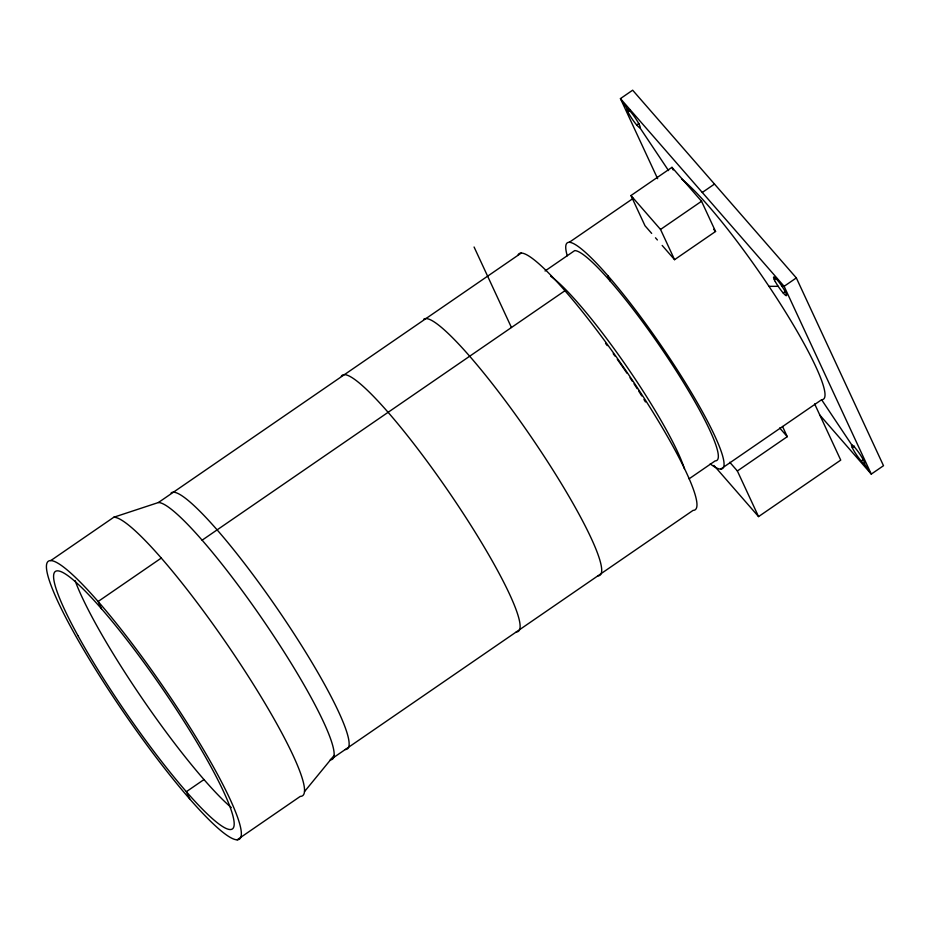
<?xml version="1.0" encoding="UTF-8"?>
<svg xmlns="http://www.w3.org/2000/svg" width="930" height="930" viewBox="0 0 930 930"><rect width="100%" height="100%" fill="white"/><g stroke="black" fill="none" stroke-linecap="round" stroke-linejoin="round"><path stroke-width="1.4" d="M304.505 791.604L334.126 755.439M627.878 111.74L630.098 110.217M636.736 125.015L638.957 123.481M50.685 560.65L113.844 517.22L158.391 502.537L521.219 253.076M651.674 233.407L645.002 225.757L630.97 195.544L671.971 167.342L701.546 201.264L715.565 231.477L674.564 259.668L662.172 245.439M569.195 242.37L633.318 198.288M545.05 270.99L574.694 250.6A127.015 17.74 55.5 0 1 666.357 355.737A127.015 17.74 55.5 0 1 715.17 460.896L689.084 478.834M161.262 558.081L98.103 601.512L101.475 608.766M702.278 192.464L714.496 184.059M202.101 540.202L564.928 290.741M674.564 259.668L660.544 229.454L701.546 201.264M774.306 279.686L776.527 278.163M657.626 178.7L620.45 98.603L632.656 90.198L796.336 277.919L784.118 286.312L782.002 286.324M783.165 292.962L785.385 291.427M203.995 779.561L186.372 791.674L189.743 798.94M720.669 469.127L821.609 399.726A136.966 19.135 55.5 0 0 780.979 304.784A136.966 19.135 55.5 0 0 681.562 178.979M814.634 403.887L840.732 460.106L758.555 516.603L737.374 470.975L787.268 436.67L782.537 426.475M237.162 839.802A168.609 23.552 55.5 0 0 121.935 630.412A168.609 23.552 55.5 0 0 72.68 630.459A168.609 23.552 55.5 0 0 237.162 839.802L300.32 796.371A168.609 23.552 55.5 0 0 235.523 656.766A168.609 23.552 55.5 0 0 113.844 517.22M852.287 447.69L854.519 446.168M861.157 460.966L863.377 459.432M768.971 286.335L778.178 286.324M713.659 229.292L715.565 231.477M630.97 195.544L660.544 229.454M819.842 415.094L871.282 474.102L883.5 465.709L796.336 277.919M655.487 237.789L657.394 239.975M779.677 427.951L787.268 436.67M729.771 462.257L737.374 470.975M713.915 465.419L758.555 516.603M627.39 108.996L620.45 98.603L784.118 286.312L871.282 474.102L864.342 463.71A11.334 1.581 55.5 0 1 853.287 449.643A11.334 1.581 55.5 0 1 856.6 449.632A11.334 1.581 55.5 0 1 864.342 463.71M639.921 127.759A11.334 1.581 55.5 0 0 632.179 113.681A11.334 1.581 55.5 0 0 628.866 113.681A11.334 1.581 55.5 0 0 639.921 127.759L668.542 170.597M821.609 399.726L851.81 444.947M671.971 167.342L673.192 169.969M607.709 275.571L610.417 281.383M474.079 247.008L511.442 327.511M231.268 807.577A156.205 21.82 55.5 0 1 143.778 700.79A156.205 21.82 55.5 0 1 75.074 580.576M158.391 502.537A155.403 21.716 55.5 0 1 270.549 631.156A155.403 21.716 55.5 0 1 330.266 759.833L693.094 510.372A155.403 21.716 55.5 0 0 626.541 371.593A155.403 21.716 55.5 0 0 518.173 254.669M171.132 492.923A155.403 21.716 55.5 0 1 281.023 614.125A155.403 21.716 55.5 0 1 345.274 749.51M423.685 319.281A155.403 21.716 55.5 0 1 533.576 440.471A155.403 21.716 55.5 0 1 597.827 575.868M341.345 376.243A155.403 21.716 55.5 0 1 449.702 493.179A155.403 21.716 55.5 0 1 516.266 631.947M605.546 343.368A101.416 14.171 55.5 0 1 607.255 345.623M613.23 353.691A101.416 14.171 55.5 0 1 614.916 356.016M617.322 359.364A101.416 14.171 55.5 0 1 626.925 373.151M630.017 377.743A101.416 14.171 55.5 0 1 632.435 381.381M634.028 383.823A101.416 14.171 55.5 0 1 637.19 388.705M638.747 391.135A101.416 14.171 55.5 0 1 641.77 395.936M643.955 399.482A101.416 14.171 55.5 0 1 645.455 401.946M550.618 276.198A127.015 17.74 55.5 0 1 624.983 364.025A127.015 17.74 55.5 0 1 684.457 468.813M567.254 255.785A136.966 19.135 55.5 0 1 660.904 345.204A136.966 19.135 55.5 0 1 710.229 463.896M77.911 635.585A156.205 21.82 55.5 0 0 230.303 829.537A156.205 21.82 55.5 0 0 123.551 635.55A156.205 21.82 55.5 0 0 77.911 635.585M775.306 281.627A11.334 1.581 55.5 0 0 786.362 295.705A11.334 1.581 55.5 0 0 778.608 281.627A11.334 1.581 55.5 0 0 775.306 281.627"/></g></svg>
